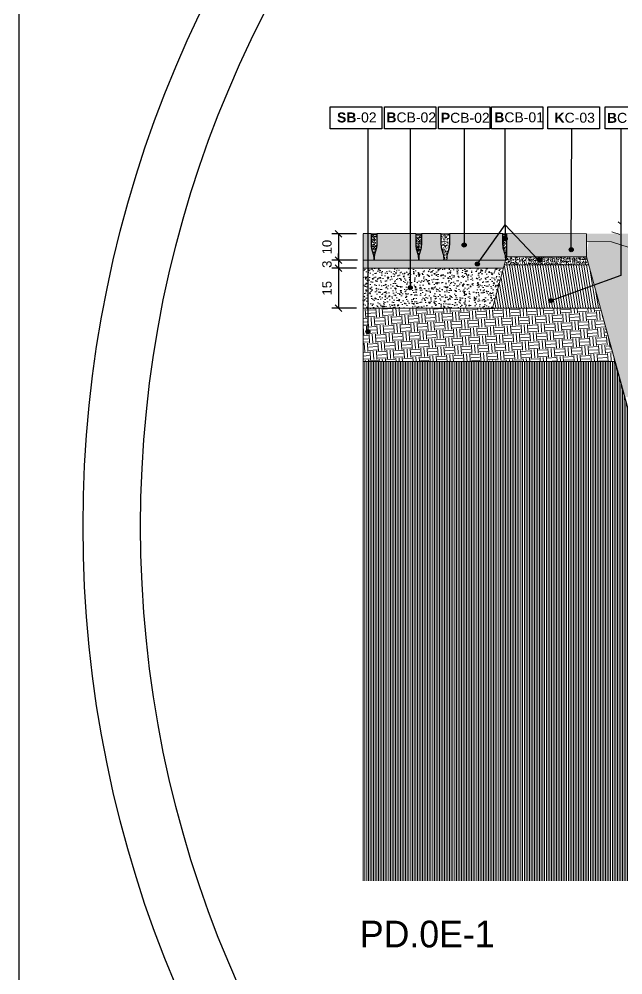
# Model space of a CAD drawing. Header units: metres. Extents: x -325 to 301, y -147 to 149.
# Drawn here: x 12.234 to 14.5, y 79.145 to 82.729 of the extents above; entities that cross this region are included whole.
import ezdxf

# ---------------------------------------------------------------- set-up
doc = ezdxf.new("R2010")
doc.units = ezdxf.units.M
doc.linetypes.add('ACAD_ISO03W100', pattern=[30, 12, -18])
doc.layers.get('Defpoints').update_dxf_attribs({"lineweight": 13})
doc.layers.add('-aux', color=50, linetype='Continuous', plot=False)
doc.layers.add('-AUX-QAD', color=5, linetype='Continuous', plot=False)
doc.layers.add('0-TX-1_25', color=7, linetype='Continuous', true_color=0x3f4f7f)
doc.layers.add('3-TR-paviment fort', color=7, linetype='Continuous', true_color=0xd1d1d1)
for name, color, linetype in [('02-L-Geotextile', 32, 'Continuous'), ('10-DET-encoixinat', 37, 'Continuous'), ('10-DET_TERRENY_compactat', 252, 'Continuous'), ('A-KEYPLAN_HATCH', 7, 'Continuous'), ('A_TEXT_2', 7, 'Continuous')]:
    doc.layers.add(name, color=color, linetype=linetype)
doc.layers.add('03-TR-Paviment_05_Open Joint Precast Pavements', color=7, linetype='Continuous', lineweight=5, true_color=0xb3b3b3)
doc.layers.add('3-TR tot_u', color=7, linetype='Continuous', lineweight=5, true_color=0x787878)
for name, color, linetype, lineweight in [('05-VEG-gris 50%', 253, 'Continuous', 18), ('1-CM', 7, 'Continuous', 0), ('2-L-secció', 1, 'Continuous', 0), ('3-TR Formigó', 252, 'Continuous', 0), ('3-TR Seleccionat', 44, 'Continuous', 0), ('3-TR Tot-u', 37, 'Continuous', 0)]:
    doc.layers.add(name, color=color, linetype=linetype, lineweight=lineweight)
doc.styles.get("Standard").update_dxf_attribs({"font": 'arial.ttf'})
doc.styles.add('x-llegenda materials$0$ENGRAVERS', font='TT0586M.TTF')
doc.dimstyles.new('ISO-25', dxfattribs={"dimtxt": 0.1, "dimasz": 0.1, "dimexe": 0.1, "dimexo": 0.1, "dimgap": 0.1, "dimtad": 1, "dimdec": 0, "dimlfac": 100, "dimzin": 9, "dimtxsty": 'Standard', "dimblk": 'OBLIQUE', "dimcen": 0.1, "dimadec": 0, "dimazin": 0, "dimtfac": 1, "dimtdec": 0, "dimtmove": 0, "dimatfit": 3, "dimldrblk": 'OBLIQUE', "dimfxl": 1, "dimarcsym": 0})

# ---------------------------------------------------------------- blocks, each defined once
blk = doc.blocks.new('arbusto')
at = {"color": 0}
for p, q in [((83.744, 109.1396), (83.7335, 109.1447)), ((83.7486, 109.1315), (83.744, 109.1396)), ((83.7516, 109.1135), (83.7486, 109.1315)), ((83.731, 109.1047), (83.7211, 109.1053)), ((83.741, 109.1041), (83.731, 109.1047)), ((83.751, 109.1035), (83.741, 109.1041))]:
    blk.add_line(p, q, dxfattribs=at)
blk = doc.blocks.new('_Oblique')
at = {"color": 0, "lineweight": -2}
blk.add_line((-0.5, -0.5), (0.5, 0.5), dxfattribs=at)
blk = doc.blocks.new('*D630')
at = {"layer": '0-TX-1_25', "color": 0, "lineweight": -2, "transparency": 16777216}
for p, q in [((13.4998, 81.924), (13.4076, 81.924)), ((13.4326, 81.924), (13.4326, 81.825)), ((13.5036, 81.825), (13.4076, 81.825))]:
    blk.add_line(p, q, dxfattribs=at)
at = {"layer": 'Defpoints', "color": 0, "transparency": 16777216}
for p in [(13.5248, 81.924), (13.4326, 81.825), (13.5286, 81.825)]:
    blk.add_point(p, dxfattribs=at)
at = {"layer": '0-TX-1_25', "color": 0, "lineweight": -2, "transparency": 16777216, "xscale": 0.025, "yscale": 0.025, "zscale": 0.025}
for p, rotation in [((13.4326, 81.924), 90), ((13.4326, 81.825), 270)]:
    blk.add_blockref('_Oblique', p, dxfattribs=dict(at, rotation=rotation))
at = {"layer": '0-TX-1_25', "color": 0, "transparency": 16777216, "insert": (13.3897, 81.8745), "char_height": 0.035, "attachment_point": 5, "rotation": 90}
blk.add_mtext('10', dxfattribs=at)
blk = doc.blocks.new('hatch keyplan 2')
at = {"layer": 'A-KEYPLAN_HATCH'}
blk.add_lwpolyline([(0, 0.00548), (0.01287, 0.00548), (0.01287, 0), (0, 0)], close=True, dxfattribs=at)
blk = doc.blocks.new('hatch keyplan')
at = {"layer": 'A-KEYPLAN_HATCH'}
blk.add_blockref('hatch keyplan 2', (1.43058, 0.85215), dxfattribs=at)
blk = doc.blocks.new('B-CB03')
at = {"layer": 'A-KEYPLAN_HATCH'}
blk.add_blockref('hatch keyplan', (-1.43058, -0.85215), dxfattribs=at)
at = {"layer": 'A_TEXT_2', "insert": (-0.0008, 0.00398), "char_height": 0.0025, "attachment_point": 1}
blk.add_mtext_dynamic_manual_height_columns('\\pi0.00128;{\\fArial|b1|i0|c0|p34;B}CB-03', width=0.0145619, gutter_width=0.015, heights=[0], dxfattribs=at)
blk = doc.blocks.new('B-CB01')
at = {"layer": 'A-KEYPLAN_HATCH'}
blk.add_blockref('hatch keyplan', (-1.43058, -0.85215), dxfattribs=at)
at = {"layer": 'A_TEXT_2', "insert": (-0.0008, 0.00411), "char_height": 0.0025, "attachment_point": 1}
blk.add_mtext_dynamic_manual_height_columns('\\pi0.00152;{\\fArial|b1|i0|c0|p34;B}CB-01', width=0.0145619, gutter_width=0.015, heights=[0], dxfattribs=at)
blk = doc.blocks.new('K02')
at = {"layer": 'A-KEYPLAN_HATCH'}
blk.add_blockref('hatch keyplan', (-1.43058, -0.85215), dxfattribs=at)
at = {"layer": 'A_TEXT_2', "insert": (-0.0008, 0.00402), "char_height": 0.0025, "attachment_point": 1}
blk.add_mtext_dynamic_manual_height_columns('\\pi0.00244;{\\fArial|b1|i0|c0|p34;K}C-03', width=0.0145619, gutter_width=0.015, heights=[0], dxfattribs=at)
blk = doc.blocks.new('POINT')
at = {"layer": '0-TX-1_25'}
h = blk.add_hatch(dxfattribs=at)
h.set_pattern_fill('ANGLE', color=256)
h.set_pattern_definition([(0, (-83.747, -12.726), (0, 6.985), [5.08, -1.905]), (90, (-83.747, -12.726), (-6.985, 4e-16), [5.08, -1.905])])
edge = h.paths.add_edge_path()
edge.add_arc((0, 0), 0.0075, 0, 360)
h = blk.add_hatch(color=256, dxfattribs=at)
h.dxf.hatch_style = 1
edge = h.paths.add_edge_path()
edge.add_arc((0, 0), 0.0075, 0, 360)
blk.add_circle((0, 0), 0.0075, dxfattribs=at)
blk = doc.blocks.new('PCB03')
at = {"layer": 'A-KEYPLAN_HATCH'}
blk.add_blockref('hatch keyplan', (-1.42958, -0.85215), dxfattribs=at)
at = {"layer": 'A_TEXT_2', "insert": (0.0002, 0.00399), "char_height": 0.0025, "attachment_point": 1}
blk.add_mtext_dynamic_manual_height_columns('\\pi0.00139;{\\fArial|b1|i0|c0|p34;P}CB-02', width=0.0145619, gutter_width=0.015, heights=[0], dxfattribs=at)
blk = doc.blocks.new('B-CB02')
at = {"layer": 'A-KEYPLAN_HATCH'}
blk.add_blockref('hatch keyplan', (-1.43058, -0.85215), dxfattribs=at)
at = {"layer": 'A_TEXT_2', "insert": (-0.0008, 0.00409), "char_height": 0.0025, "attachment_point": 1}
blk.add_mtext_dynamic_manual_height_columns('\\pi0.00129;{\\fArial|b1|i0|c0|p34;B}CB-02', width=0.0145619, gutter_width=0.015, heights=[0], dxfattribs=at)
blk = doc.blocks.new('*D637')
at = {"layer": '0-TX-1_25', "color": 0, "lineweight": -2, "transparency": 16777216}
for p, q in [((13.4326, 81.8251), (13.4326, 81.8501)), ((13.4998, 81.8251), (13.4076, 81.8251)), ((13.4998, 81.7953), (13.4076, 81.7953)), ((13.4326, 81.8251), (13.4326, 81.7953)), ((13.4326, 81.7953), (13.4326, 81.7703))]:
    blk.add_line(p, q, dxfattribs=at)
at = {"layer": 'Defpoints', "color": 0, "transparency": 16777216}
for p in [(13.4326, 81.7953), (13.5248, 81.8251), (13.5248, 81.7953)]:
    blk.add_point(p, dxfattribs=at)
at = {"layer": '0-TX-1_25', "color": 0, "lineweight": -2, "transparency": 16777216, "xscale": 0.025, "yscale": 0.025, "zscale": 0.025}
for p, rotation in [((13.4326, 81.8251), 270), ((13.4326, 81.7953), 90)]:
    blk.add_blockref('_Oblique', p, dxfattribs=dict(at, rotation=rotation))
at = {"layer": '0-TX-1_25', "color": 0, "transparency": 16777216, "insert": (13.3897, 81.8102), "char_height": 0.035, "attachment_point": 5, "rotation": 90}
blk.add_mtext('3', dxfattribs=at)
blk = doc.blocks.new('*D638')
at = {"layer": '0-TX-1_25', "color": 0, "lineweight": -2, "transparency": 16777216}
for p, q in [((13.4997, 81.7953), (13.4076, 81.7953)), ((13.4326, 81.7953), (13.4326, 81.6453)), ((13.4998, 81.6453), (13.4076, 81.6453))]:
    blk.add_line(p, q, dxfattribs=at)
at = {"layer": 'Defpoints', "color": 0, "transparency": 16777216}
for p in [(13.5247, 81.7953), (13.4326, 81.6453), (13.5248, 81.6453)]:
    blk.add_point(p, dxfattribs=at)
at = {"layer": '0-TX-1_25', "color": 0, "lineweight": -2, "transparency": 16777216, "xscale": 0.025, "yscale": 0.025, "zscale": 0.025}
for p, rotation in [((13.4326, 81.7953), 90), ((13.4326, 81.6453), 270)]:
    blk.add_blockref('_Oblique', p, dxfattribs=dict(at, rotation=rotation))
at = {"layer": '0-TX-1_25', "color": 0, "transparency": 16777216, "insert": (13.3897, 81.7203), "char_height": 0.035, "attachment_point": 5, "rotation": 90}
blk.add_mtext('15', dxfattribs=at)
blk = doc.blocks.new('SB-02')
at = {"layer": 'A-KEYPLAN_HATCH'}
blk.add_blockref('hatch keyplan', (-1.43058, -0.85215), dxfattribs=at)
at = {"layer": 'A_TEXT_2', "insert": (-0.0008, 0.00408), "char_height": 0.0025, "attachment_point": 1}
blk.add_mtext_dynamic_manual_height_columns('\\pi0.00249;{\\fArial|b1|i0|c0|p34;SB}-02', width=0.0145619, gutter_width=0.015, heights=[0], dxfattribs=at)

msp = doc.modelspace()

# ---------------------------------------------------------------- hatches: boundary and pattern name
at = {"layer": '03-TR-Paviment_05_Open Joint Precast Pavements'}
h = msp.add_hatch(color=256, dxfattribs=at)
h.dxf.hatch_style = 1
edge = h.paths.add_edge_path()
edge.add_line((13.5248, 81.9251), (13.5248, 81.8251))
edge.add_line((13.5248, 81.8251), (13.5662, 81.8251))
edge.add_line((13.5662, 81.8251), (13.5662, 81.8333))
edge.add_arc((13.5178, 81.8333), 0.0484, 359.9822, 375.9812)
edge.add_line((13.5643, 81.8467), (13.5584, 81.8674))
edge.add_arc((13.6133, 81.8831), 0.0571, 179.9821, 195.9812, ccw=False)
edge.add_line((13.5562, 81.8832), (13.5562, 81.9243))
edge.add_line((13.5562, 81.9243), (13.5554, 81.9243))
edge.add_line((13.5554, 81.9243), (13.5554, 81.9251))
edge.add_line((13.5554, 81.9251), (13.5248, 81.9251))
h = msp.add_hatch(color=256, dxfattribs=at)
h.dxf.hatch_style = 1
edge = h.paths.add_edge_path()
edge.add_line((13.7337, 81.8251), (13.7337, 81.8333))
edge.add_arc((13.6853, 81.8333), 0.0484, 359.9821, 375.9812)
edge.add_line((13.7318, 81.8466), (13.7259, 81.8674))
edge.add_arc((13.7808, 81.8831), 0.0571, 179.9821, 195.9812, ccw=False)
edge.add_line((13.7237, 81.8831), (13.7237, 81.9242))
edge.add_line((13.7237, 81.9242), (13.7229, 81.9242))
edge.add_line((13.7229, 81.9242), (13.7229, 81.9251))
edge.add_line((13.7229, 81.9251), (13.5771, 81.9251))
edge.add_line((13.5771, 81.9251), (13.5771, 81.9243))
edge.add_line((13.5771, 81.9243), (13.5763, 81.9243))
edge.add_line((13.5763, 81.9243), (13.5762, 81.8831))
edge.add_arc((13.5191, 81.8832), 0.0571, 343.9831, 359.9821, ccw=False)
edge.add_line((13.574, 81.8674), (13.5681, 81.8467))
edge.add_arc((13.6146, 81.8333), 0.0484, 163.9831, 179.9821)
edge.add_line((13.5662, 81.8333), (13.5662, 81.8251))
edge.add_line((13.5662, 81.8251), (13.7337, 81.8251))
h = msp.add_hatch(color=256, dxfattribs=at)
h.dxf.hatch_style = 1
edge = h.paths.add_edge_path()
edge.add_line((13.8286, 81.825), (13.8287, 81.8332))
edge.add_arc((13.7802, 81.8332), 0.0484, 359.9821, 375.9812)
edge.add_line((13.8268, 81.8466), (13.8208, 81.8673))
edge.add_arc((13.8758, 81.8831), 0.0571, 179.9821, 195.9812, ccw=False)
edge.add_line((13.8186, 81.8831), (13.8186, 81.9242))
edge.add_line((13.8186, 81.9242), (13.8178, 81.9242))
edge.add_line((13.8178, 81.9242), (13.8178, 81.925))
edge.add_line((13.8178, 81.925), (13.7445, 81.9251))
edge.add_line((13.7445, 81.9251), (13.7445, 81.9242))
edge.add_line((13.7445, 81.9242), (13.7438, 81.9242))
edge.add_line((13.7438, 81.9242), (13.7437, 81.8831))
edge.add_arc((13.6866, 81.8831), 0.0571, 343.9831, 359.9822, ccw=False)
edge.add_line((13.7415, 81.8673), (13.7356, 81.8466))
edge.add_arc((13.7821, 81.8332), 0.0484, 163.9831, 179.9821)
edge.add_line((13.7337, 81.8333), (13.7337, 81.8251))
edge.add_line((13.7337, 81.8251), (13.8286, 81.825))
h = msp.add_hatch(color=256, dxfattribs=at)
h.dxf.hatch_style = 1
edge = h.paths.add_edge_path()
edge.add_line((14.0599, 81.825), (14.0599, 81.8332))
edge.add_arc((14.0115, 81.8332), 0.0484, 359.9821, 375.9812)
edge.add_line((14.058, 81.8465), (14.0521, 81.8672))
edge.add_arc((14.107, 81.883), 0.0571, 179.9821, 195.9812, ccw=False)
edge.add_line((14.0499, 81.883), (14.0499, 81.9241))
edge.add_line((14.0499, 81.9241), (14.0491, 81.9241))
edge.add_line((14.0491, 81.9241), (14.0491, 81.925))
edge.add_line((14.0491, 81.925), (13.8495, 81.925))
edge.add_line((13.8495, 81.925), (13.8495, 81.9242))
edge.add_line((13.8495, 81.9242), (13.8487, 81.9242))
edge.add_line((13.8487, 81.9242), (13.8487, 81.8831))
edge.add_arc((13.7916, 81.8831), 0.0571, 343.9831, 359.9822, ccw=False)
edge.add_line((13.8465, 81.8673), (13.8405, 81.8466))
edge.add_arc((13.8871, 81.8332), 0.0484, 163.9831, 179.9821)
edge.add_line((13.8387, 81.8332), (13.8386, 81.825))
edge.add_line((13.8386, 81.825), (14.0599, 81.825))
at = {"layer": '10-DET-encoixinat'}
h = msp.add_hatch(dxfattribs=at)
h.set_pattern_fill('CROSS', color=256, scale=0.002, angle=91)
h.set_pattern_definition([(91, (0, -7.501594), (-0.0129197113, 0.0124764202), [0.00635, -0.01905]), (181, (0.003119, -7.498364), (-0.0124764202, -0.0129197113), [0.00635, -0.01905])])
h.paths.add_polyline_path([(14.4575, 81.8946), (14.371, 81.8965), (14.3634, 81.8375), (14.5058, 81.3154), (17.4786, 80.367), (17.4786, 80.925)])
at = {"layer": '10-DET_TERRENY_compactat'}
h = msp.add_hatch(dxfattribs=at)
h.set_pattern_fill('HEX', color=256, scale=0.002, angle=0.5782)
h.set_pattern_definition([(0.578232, (0, -10), (-0.0001109957, 0.0109979625), [0.00635, -0.0127]), (120.578232, (0, -10), (-0.0094690171, -0.0055951064), [0.00635, -0.0127]), (60.578232, (0.00635, -9.999936), (-0.0095800128, 0.0054028561), [0.00635, -0.0127])])
edge = h.paths.add_edge_path(flags=16)
edge.add_arc((18.169, 80.7211), 0.0191, 0, 360)
edge = h.paths.add_edge_path(flags=16)
edge.add_arc((17.8473, 80.822), 0.0191, 0, 360)
edge = h.paths.add_edge_path(flags=16)
edge.add_arc((16.6231, 81.2256), 0.0191, 0, 360)
edge = h.paths.add_edge_path(flags=16)
edge.add_arc((16.2445, 81.3465), 0.0191, 0, 360)
edge = h.paths.add_edge_path(flags=16)
edge.add_arc((15.7756, 81.4967), 0.0191, 0, 360)
edge = h.paths.add_edge_path(flags=16)
edge.add_arc((15.399, 81.6181), 0.0191, 0, 360)
edge = h.paths.add_edge_path(flags=16)
edge.add_arc((15.0204, 81.7402), 0.0191, 0, 360)
edge = h.paths.add_edge_path(flags=16)
edge.add_arc((14.5514, 81.8935), 0.0191, 0, 360)
edge = h.paths.add_edge_path(flags=16)
edge.add_arc((20.169, 80.7211), 0.0191, 0, 360)
edge = h.paths.add_edge_path(flags=16)
edge.add_arc((19.669, 80.7211), 0.0191, 0, 360)
edge = h.paths.add_edge_path(flags=16)
edge.add_arc((19.169, 80.7211), 0.0191, 0, 360)
edge = h.paths.add_edge_path(flags=16)
edge.add_arc((18.669, 80.7211), 0.0191, 0, 360)
edge = h.paths.add_edge_path()
edge.add_line((17.5244, 80.9563), (17.5244, 80.9059))
edge.add_arc((-145.9364, -420.796), 527.6592, 71.881157, 71.953735, ccw=False)
edge.add_line((18.1598, 80.6985), (20.5286, 80.6985))
edge.add_line((20.5286, 80.6985), (20.5286, 80.7485))
edge.add_line((20.5286, 80.7485), (18.1677, 80.7485))
edge.add_line((18.1677, 80.7485), (17.5244, 80.9563))
edge = h.paths.add_edge_path()
edge.add_line((17.4786, 80.925), (17.4589, 80.9424))
edge.add_arc((17.4485, 80.9599), 0.0204, 30.4281, 301.003, ccw=False)
edge.add_line((17.466, 80.9702), (17.0135, 81.1213))
edge.add_arc((16.9997, 81.108), 0.0191, -259.7642, 43.9597, ccw=False)
edge.add_line((16.9963, 81.1269), (14.526, 81.9248))
edge.add_line((14.526, 81.9248), (14.3634, 81.9248))
edge.add_line((14.3634, 81.9248), (14.3634, 81.8967))
edge.add_line((14.3634, 81.8967), (14.4575, 81.8946))
edge.add_arc((-666.8326, -2046.0074), 2234.306, 72.1651353, 72.2464994, ccw=False)
edge = h.paths.add_edge_path(flags=17)
edge.add_line((17.4786, 80.9709), (17.4786, 80.971))
edge.add_line((17.4786, 80.971), (17.4779, 80.9713))
edge.add_arc((17.4687, 80.9545), 0.0191, 58.6235, 61.0692, ccw=False)
at = {"layer": '3-TR Formigó'}
h = msp.add_hatch(dxfattribs=at)
h.set_pattern_fill('ANSI31', color=256, scale=0.003, angle=234.1752, style=0)
h.set_pattern_definition([(279.175244, (-24.613246, -8.650647), (0.00940313, 0.0015188056), [])])
h.paths.add_polyline_path([(14.4154, 81.645), (14.47, 81.425), (14.4759, 81.425), (14.3714, 81.8075), (14.0565, 81.8077), (14.0116, 81.6451)])
at = {"layer": '3-TR Seleccionat'}
h = msp.add_hatch(dxfattribs=at)
h.set_pattern_fill('ANSI31', color=256, scale=0.002, angle=45, style=0)
h.set_pattern_definition([(90, (-5.9877444, 86.6969005), (-0.00635, 0), [])])
h.paths.add_polyline_path([(13.5248, 81.4453), (13.5286, 79.4985), (14.1286, 79.4985), (14.1286, 81.4453), (14.0393, 81.4453)])
h = msp.add_hatch(dxfattribs=at)
h.set_pattern_fill('ANSI31', color=256, scale=0.002, angle=45, style=0)
h.set_pattern_definition([(90, (-441058.952748, -650754.942458), (-0.00635, 1e-18), [])])
h.paths.add_polyline_path([(14.1286, 79.4985), (14.5286, 79.4985), (14.5658, 81.0953), (14.4704, 81.4453), (14.1286, 81.4453)])
at = {"layer": '3-TR Tot-u'}
h = msp.add_hatch(dxfattribs=at)
h.set_pattern_fill('EARTH', color=256, scale=0.005, angle=-86.3912, style=0)
h.set_pattern_definition([(273.60878, (-177.155065, 55.044597), (0.033685498, -0.0296885876), [0.03175, -0.03175]), (273.60878, (-177.143182, 55.045347), (0.033685498, -0.0296885876), [0.03175, -0.03175]), (273.60878, (-177.1313, 55.046096), (0.033685498, -0.0296885876), [0.03175, -0.03175]), (3.60878, (-177.12709, 55.042385), (0.0296885876, 0.033685498), [0.03175, -0.03175]), (3.60878, (-177.12634, 55.030502), (0.0296885876, 0.033685498), [0.03175, -0.03175]), (3.60878, (-177.12559, 55.01862), (0.0296885876, 0.033685498), [0.03175, -0.03175])])
h.paths.add_polyline_path([(13.5248, 81.6453), (13.5248, 81.4453), (14.4704, 81.4453), (14.4154, 81.645)])
at = {"layer": '3-TR tot_u'}
h = msp.add_hatch(dxfattribs=at)
h.set_pattern_fill('AR-CONC', color=256, scale=9e-05, angle=90.266414)
edge = h.paths.add_edge_path()
edge.add_line((13.5662, 81.8251), (13.5662, 81.8333))
edge.add_arc((13.5178, 81.8333), 0.0484, 359.9821, 375.9812)
edge.add_line((13.5643, 81.8467), (13.5584, 81.8674))
edge.add_arc((13.6133, 81.8831), 0.0571, 179.9821, 195.9812, ccw=False)
edge.add_line((13.5562, 81.8832), (13.5562, 81.9243))
edge.add_line((13.5562, 81.9243), (13.5763, 81.9243))
edge.add_line((13.5763, 81.9243), (13.5762, 81.8831))
edge.add_arc((13.5191, 81.8832), 0.0571, 343.9831, 359.9821, ccw=False)
edge.add_line((13.574, 81.8674), (13.5681, 81.8467))
edge.add_arc((13.6146, 81.8333), 0.0484, 163.9831, 179.9821)
edge.add_line((13.5662, 81.8333), (13.5662, 81.8251))
h = msp.add_hatch(dxfattribs=at)
h.set_pattern_fill('AR-CONC', color=256, scale=9e-05, angle=90.266414)
edge = h.paths.add_edge_path()
edge.add_line((13.7337, 81.8251), (13.7337, 81.8333))
edge.add_arc((13.6853, 81.8333), 0.0484, 359.9821, 375.9812)
edge.add_line((13.7318, 81.8466), (13.7259, 81.8673))
edge.add_arc((13.7808, 81.8831), 0.0571, 179.9821, 195.9812, ccw=False)
edge.add_line((13.7237, 81.8831), (13.7237, 81.9242))
edge.add_line((13.7237, 81.9242), (13.7438, 81.9242))
edge.add_line((13.7438, 81.9242), (13.7437, 81.8831))
edge.add_arc((13.6866, 81.8831), 0.0571, 343.9831, 359.9821, ccw=False)
edge.add_line((13.7415, 81.8673), (13.7356, 81.8466))
edge.add_arc((13.7821, 81.8332), 0.0484, 163.9831, 179.9821)
edge.add_line((13.7337, 81.8333), (13.7337, 81.8251))
h = msp.add_hatch(dxfattribs=at)
h.set_pattern_fill('AR-CONC', color=256, scale=9e-05, angle=90.266414)
edge = h.paths.add_edge_path()
edge.add_line((13.8386, 81.825), (13.8286, 81.825))
edge.add_line((13.8286, 81.825), (13.8287, 81.8332))
edge.add_arc((13.7802, 81.8332), 0.0484, 359.9822, 375.9812)
edge.add_line((13.8268, 81.8466), (13.8208, 81.8673))
edge.add_arc((13.8758, 81.8831), 0.0571, 179.9821, 195.9812, ccw=False)
edge.add_line((13.8186, 81.8831), (13.8186, 81.9242))
edge.add_line((13.8186, 81.9242), (13.8487, 81.9242))
edge.add_line((13.8487, 81.9242), (13.8487, 81.8831))
edge.add_arc((13.7916, 81.8831), 0.0571, 343.9831, 359.9822, ccw=False)
edge.add_line((13.8465, 81.8673), (13.8405, 81.8466))
edge.add_arc((13.8871, 81.8332), 0.0484, 163.9831, 179.9821)
edge.add_line((13.8387, 81.8332), (13.8386, 81.825))
edge.add_line((13.8386, 81.825), (13.8286, 81.825))
h = msp.add_hatch(dxfattribs=at)
h.set_pattern_fill('AR-CONC', color=256, scale=9e-05, angle=90.266414)
edge = h.paths.add_edge_path()
edge.add_line((14.0599, 81.825), (14.06, 81.8258))
edge.add_arc((13.9973, 81.8302), 0.0629, 356.0054, 375.0595)
edge.add_line((14.058, 81.8465), (14.0521, 81.8672))
edge.add_arc((14.107, 81.883), 0.0571, 179.9821, 195.9812, ccw=False)
edge.add_line((14.0499, 81.883), (14.0499, 81.9241))
edge.add_line((14.0499, 81.9241), (14.0634, 81.9241))
edge.add_line((14.0634, 81.9241), (14.0634, 81.8837))
edge.add_line((14.0634, 81.8837), (14.0634, 81.8671))
edge.add_line((14.0634, 81.8671), (14.0633, 81.8377))
edge.add_arc((14.0909, 81.8236), 0.031, 152.915, 175.9181)
edge.add_line((14.06, 81.8258), (14.0599, 81.825))
h = msp.add_hatch(dxfattribs=at)
h.set_pattern_fill('AR-CONC', color=256, scale=9e-05, angle=90.2664)
h.set_pattern_definition([(140.266414, (-69.36795, 59.012305), (0.0013582613, 0.0164031132), [0.0017145, -0.0188595]), (85.266414, (-69.36795, 59.012305), (-0.0171801815, -0.0032518273), [0.0013716, -0.0150876526]), (190.71786, (-69.367837, 59.013672), (-0.0158219194, 0.0131512858), [0.0014571008, -0.016028122]), (136.450614, (-69.372522, 59.012283), (0.003670327, 0.024414444), [0.00257175, -0.02828925]), (186.901972, (-69.372216, 59.014318), (-0.0223674596, 0.021262598), [0.002185652, -0.024042205]), (81.450565, (-69.372522, 59.012283), (-0.0223674596, 0.021262598), [0.002057397, -0.022631376]), (111.266414, (-69.37139, 59.014575), (0.0091403206, 0.0136879438), [0.0017145, -0.0188595]), (56.266414, (-69.37139, 59.014575), (-0.0166026007, 0.0054850432), [0.0013716, -0.0150876]), (161.71786, (-69.370628, 59.015715), (-0.0074622802, 0.019172987), [0.0014571008, -0.0160280944]), (127.766414, (-69.3679504, 59.0123047), (-0.00761116375, 0.0002425866), [0, -0.01490472, 0, -0.0153162, 0, -0.01514475]), (97.766414, (-69.36795, 59.012305), (-0.009044117, 0.0059717809), [0, -0.00873252, 0, -0.01456182, 0, -0.00577215]), (57.766414, (-69.3679267, 59.007207), (0.0004588393, 0.012205419), [0, -0.005715, 0, -0.0178308, 0, -0.0236601]), (47.766414, (-69.367916, 59.004921), (-0.0023503487, 0.0133208417), [0, -0.0074295, 0, -0.01184148, 0, -0.0168021])])
h.paths.add_polyline_path([(14.3714, 81.8075), (14.3634, 81.8375), (14.0633, 81.8376), (14.0568, 81.8077)])
h = msp.add_hatch(dxfattribs=at)
h.set_pattern_fill('AR-CONC', color=256, scale=9e-05, angle=90.266414)
h.paths.add_polyline_path([(13.5248, 81.8253), (13.5248, 81.7953), (14.0517, 81.7951), (14.0599, 81.825)])
h = msp.add_hatch(dxfattribs=at)
h.set_pattern_fill('AR-CONC', color=256, scale=0.0002, angle=87.9638)
h.set_pattern_definition([(137.96384, (-42.74492, 7.8827), (0.004480416, 0.036300664), [0.00381, -0.04191]), (82.96384, (-42.74492, 7.8827), (-0.038437684, -0.005686576), [0.003048, -0.033528117]), (188.415285, (-42.744546, 7.885724), (-0.033957266, 0.030614088), [0.003238002, -0.035618049]), (134.14804, (-42.755073, 7.88306), (0.010329455, 0.053882822), [0.005715, -0.062865]), (184.5994, (-42.75421, 7.88755), (-0.047766976, 0.049209068), [0.004857005, -0.05342712]), (79.14799, (-42.75507, 7.88306), (-0.047766976, 0.049209068), [0.004571993, -0.050291946]), (108.96384, (-42.752354, 7.888046), (0.021517504, 0.029577032), [0.00381, -0.04191]), (53.96384, (-42.752354, 7.888046), (-0.036375166, 0.013661449), [0.003048, -0.033528]), (159.415286, (-42.75056, 7.89051), (-0.014857663, 0.04323848), [0.003238002, -0.035617988]), (125.46384, (-42.744919, 7.882699), (-0.0168783825, 0.0012181822), [0, -0.0331216, 0, -0.034036, 0, -0.033655]), (95.46384, (-42.74492, 7.882699), (-0.019548641, 0.014067382), [0, -0.0194056, 0, -0.0323596, 0, -0.012827]), (55.46384, (-42.745322, 7.871377), (0.0021085378, 0.027060288), [0, -0.0127, 0, -0.039624, 0, -0.052578]), (45.46384, (-42.745502, 7.8663), (-0.004029475, 0.0297878123), [0, -0.01651, 0, -0.0263144, 0, -0.037338])])
h.paths.add_polyline_path([(13.5248, 81.7953), (13.5248, 81.6453), (14.0109, 81.6452), (14.0517, 81.7951)])
at = {"layer": '3-TR-paviment fort'}
msp.add_hatch(color=256, dxfattribs=at).paths.add_polyline_path([(14.3634, 81.9248), (14.3634, 81.8376), (14.0634, 81.8377), (14.0634, 81.9249)])

# ---------------------------------------------------------------- linework, layer by layer
at = {"layer": '-aux'}
msp.add_lwpolyline([(12.2345, 3.4567), (12.2345, 133.4567)], dxfattribs=at)
for points in [[(13.5662, 81.8251), (13.5662, 81.8251), (13.5662, 81.8333, 0.069923), (13.5643, 81.8467), (13.5584, 81.8674, -0.069923), (13.5562, 81.8832), (13.5562, 81.9243), (13.5763, 81.9243), (13.5762, 81.8831, -0.069923), (13.574, 81.8674), (13.5681, 81.8467, 0.069923), (13.5662, 81.8333), (13.5662, 81.8251), (13.5662, 81.8251)], [(13.7337, 81.8251), (13.7337, 81.8251), (13.7337, 81.8333, 0.069923), (13.7318, 81.8466), (13.7259, 81.8673, -0.069923), (13.7237, 81.8831), (13.7237, 81.9242), (13.7438, 81.9242), (13.7437, 81.8831, -0.069923), (13.7415, 81.8673), (13.7356, 81.8466, 0.069923), (13.7337, 81.8333), (13.7337, 81.8251), (13.7337, 81.8251)], [(13.8386, 81.825), (13.8286, 81.825), (13.8287, 81.8332, 0.069923), (13.8268, 81.8466), (13.8208, 81.8673, -0.069923), (13.8186, 81.8831), (13.8186, 81.9242), (13.8487, 81.9242), (13.8487, 81.8831, -0.069923), (13.8465, 81.8673), (13.8405, 81.8466, 0.069923), (13.8387, 81.8332), (13.8386, 81.825), (13.8286, 81.825)], [(14.0599, 81.825), (14.0599, 81.825), (14.06, 81.8258, 0.083331), (14.058, 81.8465), (14.0521, 81.8672, -0.069923), (14.0499, 81.883), (14.0499, 81.9241), (14.0634, 81.9241), (14.0634, 81.8837), (14.0634, 81.8671), (14.0633, 81.8377, 0.100708), (14.06, 81.8258), (14.0599, 81.825), (14.0599, 81.825)]]:
    msp.add_lwpolyline(points, format="xyb", dxfattribs=at)
at = {"layer": '-AUX-QAD'}
for radius in [4.4232, 4.2075]:
    msp.add_circle((16.8976, 80.8283), radius, dxfattribs=at)
at = {"layer": '0-TX-1_25'}
for points in [[(13.5434, 82.3182), (13.5434, 81.5571)], [(13.7018, 82.3182), (13.7018, 81.7222)], [(13.9043, 82.3182), (13.9043, 81.8821)], [(14.1838, 81.8258), (14.0583, 81.9584), (14.0583, 82.3182)], [(14.4921, 82.3182), (14.4921, 81.7679), (14.2296, 81.6735)], [(14.306, 81.8648), (14.3079, 82.3182)], [(13.9538, 81.8113), (14.0583, 81.9584), (14.0583, 81.9072)]]:
    msp.add_lwpolyline(points, dxfattribs=at)
at = {"layer": '02-L-Geotextile', "linetype": 'ACAD_ISO03W100', "ltscale": 0.002, "const_width": 0.005}
msp.add_lwpolyline([(14.4704, 81.4453), (14.5658, 81.0953), (17.4786, 80.1799)], dxfattribs=at)
at = {"layer": '1-CM'}
msp.add_lwpolyline([(13.5248, 81.8251), (13.5662, 81.8251), (13.5662, 81.8333, 0.069923), (13.5643, 81.8467), (13.5584, 81.8674, -0.069923), (13.5562, 81.8832), (13.5562, 81.9243), (13.5554, 81.9243), (13.5554, 81.9251), (13.5248, 81.9251)], format="xyb", dxfattribs=at)
for points in [[(13.7337, 81.8251), (13.7337, 81.8333, 0.069923), (13.7318, 81.8466), (13.7259, 81.8674, -0.069923), (13.7237, 81.8831), (13.7237, 81.9242), (13.7229, 81.9242), (13.7229, 81.9251), (13.5771, 81.9251), (13.5771, 81.9243), (13.5763, 81.9243), (13.5762, 81.8831, -0.069923), (13.574, 81.8674), (13.5681, 81.8467, 0.069923), (13.5662, 81.8333), (13.5662, 81.8251)], [(13.8286, 81.825), (13.8287, 81.8332, 0.069923), (13.8268, 81.8466), (13.8208, 81.8673, -0.069923), (13.8186, 81.8831), (13.8186, 81.9242), (13.8178, 81.9242), (13.8178, 81.925), (13.7445, 81.9251), (13.7445, 81.9242), (13.7438, 81.9242), (13.7437, 81.8831, -0.069923), (13.7415, 81.8673), (13.7356, 81.8466, 0.069923), (13.7337, 81.8333), (13.7337, 81.8251)], [(14.0599, 81.825), (14.0599, 81.8332, 0.069923), (14.058, 81.8465), (14.0521, 81.8672, -0.069923), (14.0499, 81.883), (14.0499, 81.9241), (14.0491, 81.9241), (14.0491, 81.925), (13.8495, 81.925), (13.8495, 81.9242), (13.8487, 81.9242), (13.8487, 81.8831, -0.069923), (13.8465, 81.8673), (13.8405, 81.8466, 0.069923), (13.8387, 81.8332), (13.8386, 81.825)]]:
    msp.add_lwpolyline(points, format="xyb", close=True, dxfattribs=at)
for points in [[(14.0634, 81.9249), (14.3634, 81.9248)], [(14.3634, 81.8967), (14.4575, 81.8946)], [(14.4575, 81.8946), (17.4786, 80.925)], [(14.0634, 81.8377), (14.0108, 81.6451)], [(14.0634, 81.8377), (14.3634, 81.8375)], [(14.3634, 81.8376), (14.5658, 81.0953)], [(13.5248, 81.7953), (14.0517, 81.7951), (14.0599, 81.825), (13.5286, 81.8251)], [(14.0552, 81.8077), (14.3714, 81.8075)], [(13.5248, 81.4453), (14.4704, 81.4453), (14.4154, 81.645), (13.5248, 81.6453)], [(13.5286, 81.6453), (14.0234, 81.6451)], [(13.5286, 81.6453), (14.014, 81.6452), (14.4154, 81.6451), (14.4154, 81.6451)], [(13.5248, 81.4453), (14.4704, 81.4453)]]:
    msp.add_lwpolyline(points, dxfattribs=at)
msp.add_lwpolyline([(14.3634, 81.9248), (14.3634, 81.8376), (14.0634, 81.8377), (14.0634, 81.9249)], close=True, dxfattribs=at)
at = {"layer": '2-L-secció'}
msp.add_lwpolyline([(13.5248, 81.924), (13.5248, 79.4985)], dxfattribs=at)

# ---------------------------------------------------------------- block references
at = {"color": 244, "true_color": 0x991b1e, "xscale": 14.99999999999007, "yscale": 14.99999999999007, "zscale": 14.99999999999007}
msp.add_blockref('K02', (14.2188, 82.3182), dxfattribs=at)
at = {"layer": '0-TX-1_25'}
for name, p, xscale, yscale, zscale in [('SB-02', (13.4018, 82.3182), 15, 15, 15), ('B-CB02', (13.6052, 82.3182), 15, 15, 15), ('PCB03', (13.7928, 82.3182), 15, 15, 15), ('B-CB01', (14.0065, 82.3182), 15, 15, 15), ('B-CB03', (14.4329, 82.3182), 14.99999999999999, 14.99999999999999, 14.99999999999999)]:
    msp.add_blockref(name, p, dxfattribs=dict(at, xscale=xscale, yscale=yscale, zscale=zscale))
for p in [(14.0583, 81.9058), (13.9043, 81.8821), (14.306, 81.8648), (14.1878, 81.8258), (13.9538, 81.8113), (13.7018, 81.7222), (14.2296, 81.6735), (13.5434, 81.5571)]:
    msp.add_blockref('POINT', p, dxfattribs=at)
at = {"layer": '05-VEG-gris 50%', "xscale": 1.080001674432827, "yscale": 1.080001674432827, "zscale": 1.080001674432827, "rotation": 345.7981080366741}
msp.add_blockref('arbusto', (-102.1067, -10.1177), dxfattribs=at)

# ---------------------------------------------------------------- texts
at = {"layer": '-aux', "insert": (13.5131, 79.3485), "char_height": 0.1, "width": 19.210099, "attachment_point": 1, "style": 'x-llegenda materials$0$ENGRAVERS'}
msp.add_mtext('PD.0E-1', dxfattribs=at)

# ---------------------------------------------------------------- dimensions: what is measured, and where the dimension line sits
at = {"layer": '0-TX-1_25'}
dim = msp.add_linear_dim(base=(13.4326, 81.825), p1=(13.5248, 81.924), p2=(13.5286, 81.825), angle=90, dimstyle='ISO-25', override={"dimtxt": 0.035, "dimasz": 0.025, "dimexe": 0.025, "dimexo": 0.025, "dimgap": 0.025, "dimblk1": 'Oblique', "dimblk2": 'Oblique', "dimsah": 1, "dimfxl": 0.1, "dimfxlon": 1, "dimarcsym": 1}, dxfattribs=at)
dim.commit()
dim.dimension.update_dxf_attribs({"geometry": '*D630', "text_midpoint": (13.3897, 81.8745)})
for base, p1, p2, picture, middle in [((13.4326, 81.7953), (13.5248, 81.8251), (13.5248, 81.7953), '*D637', (13.4326, 81.8102)), ((13.4326, 81.6453), (13.5247, 81.7953), (13.5248, 81.6453), '*D638', (13.4326, 81.7203))]:
    dim = msp.add_linear_dim(base=base, p1=p1, p2=p2, angle=90, dimstyle='ISO-25', override={"dimtxt": 0.035, "dimasz": 0.025, "dimexe": 0.025, "dimexo": 0.025, "dimgap": 0.025, "dimblk1": 'Oblique', "dimblk2": 'Oblique', "dimsah": 1, "dimfxl": 0.1, "dimfxlon": 1, "dimarcsym": 1}, dxfattribs=at)
    dim.commit()
    dim.dimension.update_dxf_attribs({"geometry": picture, "text_midpoint": middle, "dimtype": 160})

doc.saveas('drawing.dxf')
